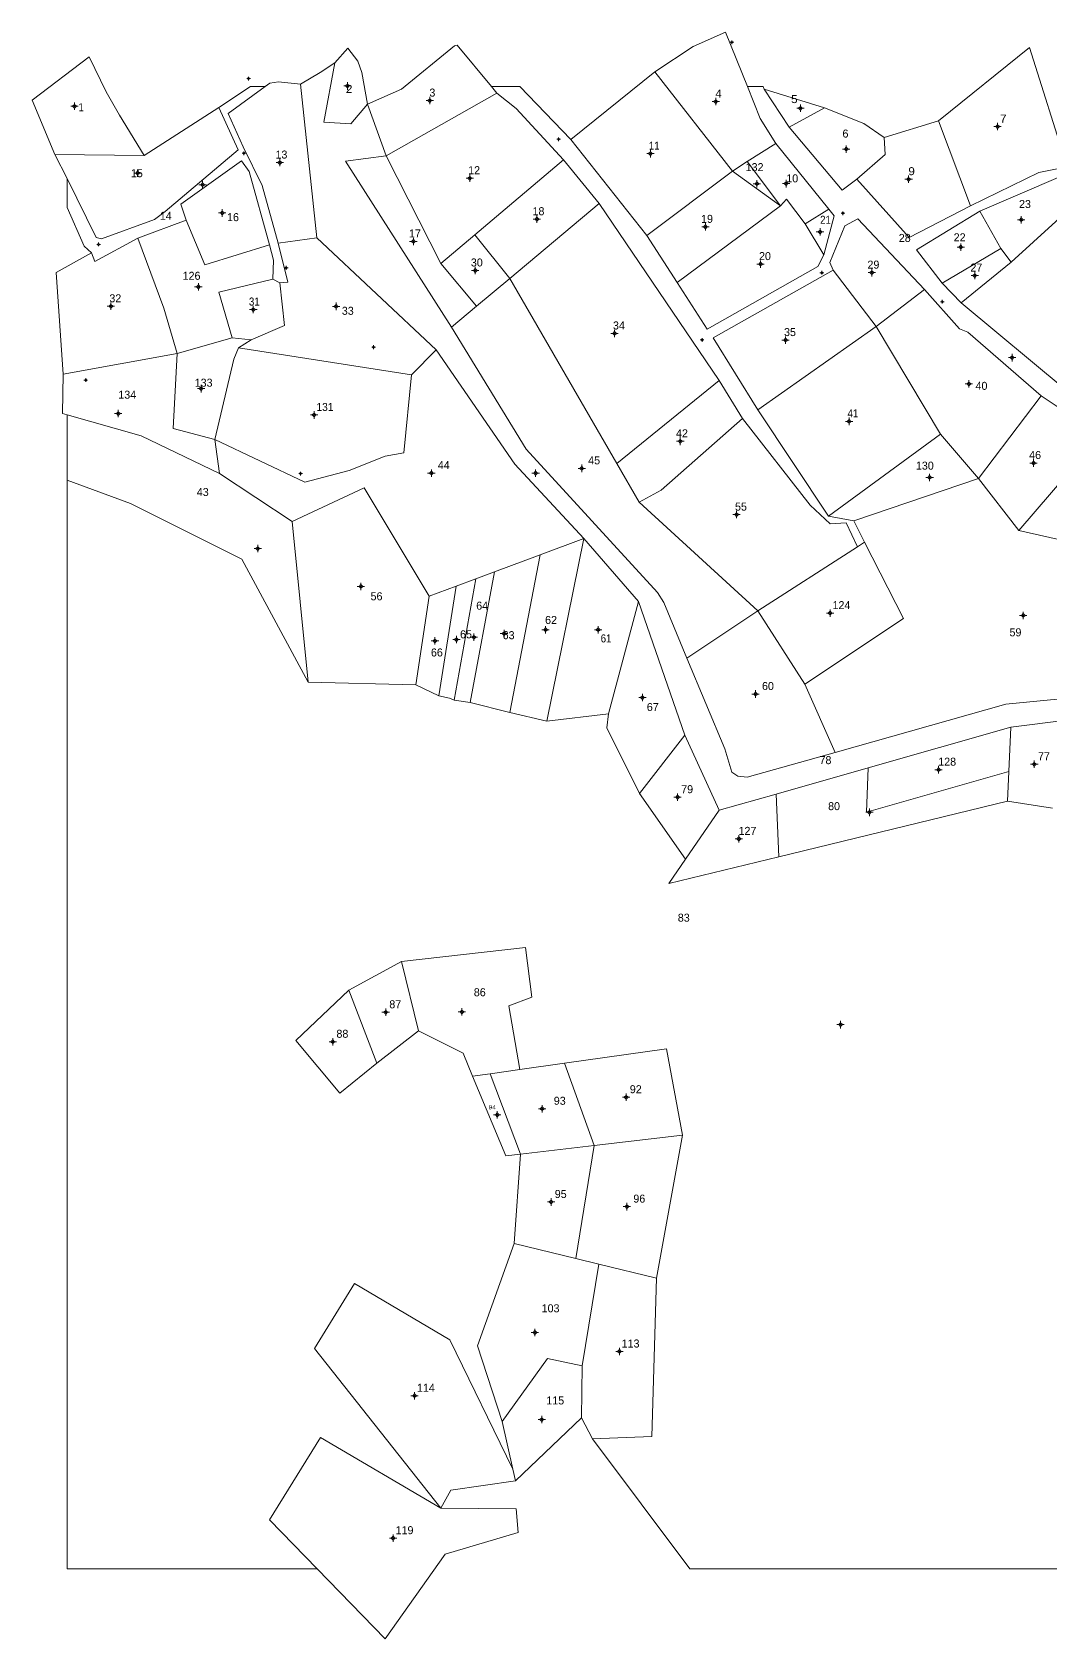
# Model space of a CAD drawing. Header units: metres. Extents: x 365488 to 366044, y 1838976 to 1839518.
# Drawn here: x 365488 to 365832, y 1838976 to 1839518 of the extents above; entities that cross this region are included whole.
import ezdxf

# ---------------------------------------------------------------- set-up
doc = ezdxf.new("R2010")
doc.units = ezdxf.units.M
doc.header["$LTSCALE"] = 1.1
for name, color, linetype, lineweight in [('10', 7, 'Continuous', 13), ('11', 7, 'Continuous', 13), ('16', 7, 'Continuous', 13)]:
    doc.layers.add(name, color=color, linetype=linetype, lineweight=lineweight)
doc.layers.add('15', color=7, linetype='Continuous')

msp = doc.modelspace()

# ---------------------------------------------------------------- hatches: boundary and pattern name
at = {"layer": '11'}
for points in [[(365594.67, 1839500.21, 1), (365594.37, 1839500.21, 1)], [(365502.62, 1839493.38, 1), (365502.32, 1839493.38, 1)], [(365622.45, 1839495.29, 1), (365622.15, 1839495.29, 1)], [(365718.91, 1839494.94, 1), (365718.61, 1839494.94, 1)], [(365747.46, 1839492.7, 1), (365747.16, 1839492.7, 1)], [(365813.97, 1839486.52, 1), (365813.67, 1839486.52, 1)], [(365696.89, 1839477.38, 1), (365696.59, 1839477.38, 1)], [(365762.93, 1839478.93, 1), (365762.63, 1839478.93, 1)], [(365523.88, 1839470.84, 1), (365523.58, 1839470.84, 1)], [(365571.89, 1839474.39, 1), (365571.59, 1839474.39, 1)], [(365545.84, 1839466.92, 1), (365545.54, 1839466.92, 1)], [(365635.94, 1839469.1, 1), (365635.64, 1839469.1, 1)], [(365732.81, 1839467.24, 1), (365732.51, 1839467.24, 1)], [(365742.63, 1839467.27, 1), (365742.33, 1839467.27, 1)], [(365783.98, 1839468.76, 1), (365783.68, 1839468.76, 1)], [(365552.46, 1839457.37, 1), (365552.16, 1839457.37, 1)], [(365658.58, 1839455.28, 1), (365658.28, 1839455.28, 1)], [(365821.97, 1839455.1, 1), (365821.67, 1839455.1, 1)], [(365715.43, 1839452.7, 1), (365715.13, 1839452.7, 1)], [(365754.09, 1839450.98, 1), (365753.79, 1839450.98, 1)], [(365616.91, 1839447.77, 1), (365616.61, 1839447.77, 1)], [(365801.56, 1839445.86, 1), (365801.26, 1839445.86, 1)], [(365637.79, 1839437.98, 1), (365637.49, 1839437.98, 1)], [(365734.03, 1839440.14, 1), (365733.73, 1839440.14, 1)], [(365544.4, 1839432.46, 1), (365544.1, 1839432.46, 1)], [(365771.57, 1839437.25, 1), (365771.27, 1839437.25, 1)], [(365806.28, 1839436.27, 1), (365805.98, 1839436.27, 1)], [(365514.91, 1839425.9, 1), (365514.61, 1839425.9, 1)], [(365562.93, 1839424.81, 1), (365562.63, 1839424.81, 1)], [(365590.86, 1839425.88, 1), (365590.56, 1839425.88, 1)], [(365684.78, 1839416.73, 1), (365684.48, 1839416.73, 1)], [(365742.48, 1839414.5, 1), (365742.18, 1839414.5, 1)], [(365818.86, 1839408.58, 1), (365818.56, 1839408.58, 1)], [(365545.33, 1839398.12, 1), (365545.03, 1839398.12, 1)], [(365804.32, 1839399.72, 1), (365804.02, 1839399.72, 1)], [(365517.38, 1839389.7, 1), (365517.08, 1839389.7, 1)], [(365583.42, 1839389.24, 1), (365583.12, 1839389.24, 1)], [(365763.9, 1839387.09, 1), (365763.6, 1839387.09, 1)], [(365706.97, 1839380.36, 1), (365706.67, 1839380.36, 1)], [(365826.1, 1839373.03, 1), (365825.8, 1839373.03, 1)], [(365622.99, 1839369.64, 1), (365622.69, 1839369.64, 1)], [(365658.17, 1839369.6, 1), (365657.87, 1839369.6, 1)], [(365673.72, 1839371.24, 1), (365673.42, 1839371.24, 1)], [(365791.07, 1839368.15, 1), (365790.77, 1839368.15, 1)], [(365725.94, 1839355.64, 1), (365725.64, 1839355.64, 1)], [(365564.43, 1839344.18, 1), (365564.13, 1839344.18, 1)], [(365599.23, 1839331.42, 1), (365598.93, 1839331.42, 1)], [(365757.48, 1839322.4, 1), (365757.18, 1839322.4, 1)], [(365822.65, 1839321.64, 1), (365822.35, 1839321.64, 1)], [(365631.43, 1839313.49, 1), (365631.13, 1839313.49, 1)], [(365637.35, 1839314.28, 1), (365637.05, 1839314.28, 1)], [(365647.5, 1839315.48, 1), (365647.2, 1839315.48, 1)], [(365661.5, 1839316.78, 1), (365661.2, 1839316.78, 1)], [(365679.25, 1839316.78, 1), (365678.95, 1839316.78, 1)], [(365624.21, 1839313.02, 1), (365623.91, 1839313.02, 1)], [(365694.18, 1839293.93, 1), (365693.88, 1839293.93, 1)], [(365732.35, 1839295.11, 1), (365732.05, 1839295.11, 1)], [(365826.37, 1839271.44, 1), (365826.07, 1839271.44, 1)], [(365794.08, 1839269.6, 1), (365793.78, 1839269.6, 1)], [(365706.02, 1839260.32, 1), (365705.72, 1839260.32, 1)], [(365770.76, 1839255.22, 1), (365770.46, 1839255.22, 1)], [(365726.71, 1839246.26, 1), (365726.41, 1839246.26, 1)], [(365607.59, 1839187.78, 1), (365607.29, 1839187.78, 1)], [(365633.31, 1839187.88, 1), (365633.01, 1839187.88, 1)], [(365761.02, 1839183.6, 1), (365760.72, 1839183.6, 1)], [(365589.73, 1839177.82, 1), (365589.43, 1839177.82, 1)], [(365688.7, 1839159.12, 1), (365688.4, 1839159.12, 1)], [(365645.2, 1839153.18, 1), (365644.9, 1839153.18, 1)], [(365660.37, 1839155.23, 1), (365660.07, 1839155.23, 1)], [(365663.38, 1839123.78, 1), (365663.08, 1839123.78, 1)], [(365688.94, 1839122.21, 1), (365688.64, 1839122.21, 1)], [(365657.93, 1839079.76, 1), (365657.63, 1839079.76, 1)], [(365686.44, 1839073.35, 1), (365686.14, 1839073.35, 1)], [(365617.32, 1839058.41, 1), (365617.02, 1839058.41, 1)], [(365660.23, 1839050.4, 1), (365659.93, 1839050.4, 1)], [(365610.1, 1839010.38, 1), (365609.8, 1839010.38, 1)]]:
    msp.add_hatch(color=256, dxfattribs=at).paths.add_polyline_path(points)
at = {"layer": '16'}
for points in [[(365724.3, 1839514.93, 1), (365724.15, 1839514.93, 1)], [(365561.27, 1839502.68, 1), (365561.12, 1839502.68, 1)], [(365665.85, 1839482.24, 1), (365665.7, 1839482.24, 1)], [(365559.68, 1839477.52, 1), (365559.53, 1839477.52, 1)], [(365761.74, 1839457.27, 1), (365761.59, 1839457.27, 1)], [(365510.67, 1839446.76, 1), (365510.52, 1839446.76, 1)], [(365573.97, 1839438.88, 1), (365573.82, 1839438.88, 1)], [(365754.63, 1839437.22, 1), (365754.48, 1839437.22, 1)], [(365795.26, 1839427.44, 1), (365795.11, 1839427.44, 1)], [(365603.42, 1839412.12, 1), (365603.27, 1839412.12, 1)], [(365714.25, 1839414.56, 1), (365714.1, 1839414.56, 1)], [(365506.34, 1839400.99, 1), (365506.19, 1839400.99, 1)], [(365578.8, 1839369.45, 1), (365578.65, 1839369.45, 1)]]:
    msp.add_hatch(color=256, dxfattribs=at).paths.add_polyline_path(points)

# ---------------------------------------------------------------- linework, layer by layer
at = {"layer": '10'}
for p, q in [((365724.36, 1839471.52), (365698.2, 1839505.02)), ((365584.22, 1839449.01), (365578.66, 1839500.84)), ((365601.26, 1839494.06), (365607.63, 1839476.65)), ((365733.73, 1839489.25), (365739.04, 1839480.81)), ((365495.82, 1839477.11), (365525.93, 1839476.78)), ((365495.82, 1839477.11), (365500, 1839469.05)), ((365626.08, 1839440.38), (365607.63, 1839476.65)), ((365739.04, 1839480.81), (365756.86, 1839458.69)), ((365637.54, 1839450.05), (365667.39, 1839475.25)), ((365679.49, 1839460.62), (365667.39, 1839475.25)), ((365695.53, 1839449.74), (365724.36, 1839471.52)), ((365740.64, 1839459.78), (365729.41, 1839474.71)), ((365649.36, 1839435.3), (365679.49, 1839460.62)), ((365719.91, 1839400.85), (365679.49, 1839460.62)), ((365705.77, 1839433.88), (365740.64, 1839459.78)), ((365540.14, 1839454.97), (365523.81, 1839448.84)), ((365748.89, 1839453.73), (365756.86, 1839458.69)), ((365755.27, 1839443.28), (365758.74, 1839456.36)), ((365756.86, 1839458.69), (365758.74, 1839456.36)), ((365624.45, 1839411.16), (365584.22, 1839449.01)), ((365626.08, 1839440.38), (365637.54, 1839450.05)), ((365637.54, 1839450.05), (365649.36, 1839435.3)), ((365695.53, 1839449.74), (365705.77, 1839433.88)), ((365755.27, 1839443.28), (365748.89, 1839453.73)), ((365814.96, 1839445.43), (365818.38, 1839440.81)), ((365626.08, 1839440.38), (365638.08, 1839425.92)), ((365569.39, 1839435.04), (365571.77, 1839433.84)), ((365638.08, 1839425.92), (365649.36, 1839435.3)), ((365649.36, 1839435.3), (365685.43, 1839372.84)), ((365705.77, 1839433.88), (365715.86, 1839418.23)), ((365629.63, 1839418.89), (365638.08, 1839425.92)), ((365772.85, 1839419.11), (365733, 1839390.93)), ((365537.12, 1839409.96), (365555.61, 1839415.22)), ((365562.07, 1839414.57), (365555.61, 1839415.22)), ((365616.11, 1839402.76), (365557.83, 1839411.94)), ((365498.69, 1839402.96), (365537.12, 1839409.96)), ((365685.43, 1839372.84), (365719.91, 1839400.85)), ((365727.74, 1839388.1), (365719.91, 1839400.85)), ((365828.51, 1839395.75), (365807.43, 1839367.84)), ((365848.56, 1839382.35), (365828.51, 1839395.75)), ((365500, 1839389.25), (365500, 1839367.2)), ((365794.55, 1839382.72), (365756.83, 1839355.07)), ((365692.95, 1839359.86), (365685.43, 1839372.84)), ((365765.29, 1839353.58), (365807.43, 1839367.84)), ((365732.93, 1839323.18), (365692.95, 1839359.86)), ((365659.53, 1839342.06), (365674.25, 1839347.54)), ((365661.79, 1839286.01), (365674.25, 1839347.54)), ((365674.25, 1839347.54), (365692.73, 1839326.33)), ((365766.58, 1839344.8), (365768.98, 1839346.35)), ((365644.16, 1839336.35), (365659.53, 1839342.06)), ((365649.32, 1839288.89), (365659.53, 1839342.06)), ((365732.93, 1839323.18), (365766.58, 1839344.8)), ((365635.95, 1839292.2), (365644.16, 1839336.35)), ((365637.82, 1839333.99), (365644.16, 1839336.35)), ((365622.07, 1839328.13), (365631.21, 1839331.53)), ((365625.37, 1839294.5), (365631.21, 1839331.53)), ((365630.58, 1839292.99), (365637.82, 1839333.99)), ((365631.21, 1839331.53), (365637.82, 1839333.99)), ((365617.64, 1839298.2), (365622.07, 1839328.13)), ((365682.63, 1839288.45), (365692.73, 1839326.33)), ((365708.36, 1839281.25), (365692.73, 1839326.33)), ((365701.2, 1839325.98), (365709.04, 1839307.18)), ((365709.04, 1839307.18), (365732.93, 1839323.18)), ((365748.84, 1839298.44), (365732.93, 1839323.18)), ((365709.04, 1839307.18), (365721.78, 1839276.64)), ((365617.64, 1839298.2), (365625.37, 1839294.5)), ((365630.58, 1839292.99), (365635.95, 1839292.2)), ((365635.95, 1839292.2), (365649.32, 1839288.89)), ((365759.06, 1839275.43), (365816.56, 1839291.65)), ((365837.47, 1839293.7), (365816.56, 1839291.65)), ((365649.32, 1839288.89), (365661.79, 1839286.01)), ((365661.79, 1839286.01), (365682.63, 1839288.45)), ((365818.28, 1839283.95), (365837.08, 1839286.25)), ((365770.2, 1839270.24), (365818.28, 1839283.95)), ((365729.32, 1839267.04), (365759.06, 1839275.43)), ((365739.14, 1839261.38), (365770.2, 1839270.24)), ((365693, 1839261.53), (365708.61, 1839239.4)), ((365719.91, 1839255.9), (365739.14, 1839261.38)), ((365739.14, 1839261.38), (365740.09, 1839240.19)), ((365708.61, 1839239.4), (365719.91, 1839255.9)), ((365740.09, 1839240.19), (365817.23, 1839258.97)), ((365832.31, 1839256.63), (365817.23, 1839258.97)), ((365702.96, 1839231.15), (365740.09, 1839240.19)), ((365702.96, 1839231.15), (365708.61, 1839239.4)), ((365595.06, 1839195.2), (365612.76, 1839204.95)), ((365612.76, 1839204.95), (365618.53, 1839181.56)), ((365633.53, 1839173.93), (365618.53, 1839181.56)), ((365667.78, 1839170.56), (365702.21, 1839175.4)), ((365702.21, 1839175.4), (365707.54, 1839146.34)), ((365636.76, 1839166.18), (365642.7, 1839167.03)), ((365642.7, 1839167.03), (365652.71, 1839168.44)), ((365642.7, 1839167.03), (365652.92, 1839139.9)), ((365652.71, 1839168.44), (365667.78, 1839170.56)), ((365677.75, 1839142.83), (365667.78, 1839170.56)), ((365677.75, 1839142.83), (365707.54, 1839146.34)), ((365698.79, 1839098.08), (365707.54, 1839146.34)), ((365652.92, 1839139.9), (365647.96, 1839139.32)), ((365650.81, 1839109.82), (365652.92, 1839139.9)), ((365652.92, 1839139.9), (365677.75, 1839142.83)), ((365671.6, 1839104.73), (365677.75, 1839142.83)), ((365650.81, 1839109.82), (365671.6, 1839104.73)), ((365671.6, 1839104.73), (365679.37, 1839102.83)), ((365673.74, 1839068.55), (365679.37, 1839102.83)), ((365679.37, 1839102.83), (365698.79, 1839098.08)), ((365673.48, 1839050.93), (365673.74, 1839068.55)), ((365651.17, 1839029.75), (365673.48, 1839050.93))]:
    msp.add_line(p, q, dxfattribs=at)
for points in [[(365643.17, 1839500), (365631.58, 1839513.93), (365630.59, 1839513.75), (365612.79, 1839499.09), (365601.26, 1839494.06)], [(365698.2, 1839505.02), (365711.19, 1839513.49), (365722.1, 1839518.37)], [(365722.1, 1839518.37), (365729.44, 1839500), (365733.73, 1839489.25)], [(365525.93, 1839476.78), (365517.63, 1839490.41), (365513.18, 1839498.19), (365507.38, 1839509.99), (365488.18, 1839495.38), (365495.82, 1839477.11)], [(365601.26, 1839494.06), (365599.43, 1839504.79), (365598, 1839508.6), (365594.7, 1839512.98), (365590.29, 1839508.07)], [(365793.95, 1839488.41), (365824.55, 1839513.21), (365837.28, 1839472.88), (365827.73, 1839470.99), (365804.67, 1839459.83)], [(365590.29, 1839508.07), (365585.39, 1839504.81), (365578.66, 1839500.84)], [(365590.29, 1839508.07), (365586.59, 1839488.04), (365595.63, 1839487.44), (365601.26, 1839494.06)], [(365695.53, 1839449.74), (365669.94, 1839482.13), (365698.2, 1839505.02)], [(365566.79, 1839500), (365561.82, 1839500), (365551.14, 1839492.99)], [(365584.22, 1839449.01), (365571.17, 1839447.19), (365565.76, 1839466.66), (365559.41, 1839479.64), (365554.34, 1839490.87), (365566.79, 1839500), (365568.38, 1839501.17), (365571.31, 1839501.59), (365578.66, 1839500.84)], [(365643.17, 1839500), (365644.98, 1839497.82), (365607.63, 1839476.65)], [(365669.94, 1839482.13), (365652.65, 1839500), (365643.17, 1839500)], [(365667.39, 1839475.25), (365651.4, 1839492.62), (365644.98, 1839497.82)], [(365735.1, 1839499.08), (365734.72, 1839500), (365729.44, 1839500)], [(365755.5, 1839492.8), (365735.1, 1839499.08), (365743.53, 1839486.31)], [(365500, 1839469.05), (365509.77, 1839449.06), (365511.63, 1839448.68), (365529.4, 1839455.17), (365533.06, 1839457.83), (365557.67, 1839478.71), (365551.14, 1839492.99), (365525.93, 1839476.78)], [(365775.54, 1839482.81), (365793.95, 1839488.41), (365804.67, 1839459.83)], [(365607.63, 1839476.65), (365593.93, 1839474.81), (365629.63, 1839418.89)], [(365739.04, 1839480.81), (365729.41, 1839474.71), (365724.36, 1839471.52)], [(365540.14, 1839454.97), (365538.37, 1839460.36), (365558.85, 1839474.91), (365561.4, 1839471.37), (365568.26, 1839446.6)], [(365748.89, 1839453.73), (365742.61, 1839462.04), (365740.64, 1839459.78), (365724.36, 1839471.52)], [(365500, 1839469.05), (365500, 1839459.19), (365505.71, 1839446.19), (365508.18, 1839443.91)], [(365766.34, 1839468.76), (365784.02, 1839449.12), (365804.67, 1839459.83)], [(365841.06, 1839461.39), (365834.25, 1839469.39), (365807.87, 1839458.02), (365814.96, 1839445.43)], [(365870.56, 1839429.61), (365836.93, 1839397.59), (365801.53, 1839427.11), (365818.38, 1839440.81), (365841.06, 1839461.39)], [(365568.26, 1839446.6), (365546.39, 1839439.83), (365540.14, 1839454.97)], [(365789.18, 1839431.59), (365766.7, 1839455.39), (365762.28, 1839453), (365757.21, 1839440.65), (365758.37, 1839438.07)], [(365795.13, 1839433.71), (365786.53, 1839444.89), (365807.87, 1839458.02)], [(365523.81, 1839448.84), (365509.33, 1839440.99), (365508.18, 1839443.91)], [(365537.12, 1839409.96), (365532.64, 1839425.32), (365523.81, 1839448.84)], [(365508.18, 1839443.91), (365496.3, 1839437.3), (365498.69, 1839402.96), (365498.42, 1839389.7), (365500, 1839389.25), (365525, 1839382.21), (365551.42, 1839369.45)], [(365568.26, 1839446.6), (365569.56, 1839441.51), (365569.39, 1839435.04)], [(365571.77, 1839433.84), (365574.38, 1839433.98), (365571.17, 1839447.19)], [(365801.53, 1839427.11), (365795.13, 1839433.71), (365814.96, 1839445.43)], [(365755.27, 1839443.28), (365753.15, 1839439.36), (365715.86, 1839418.23)], [(365733, 1839390.93), (365717.86, 1839415.25), (365758.37, 1839438.07)], [(365789.18, 1839431.59), (365772.85, 1839419.11), (365758.37, 1839438.07)], [(365555.61, 1839415.22), (365551.1, 1839430.7), (365569.39, 1839435.04)], [(365571.77, 1839433.84), (365573.31, 1839419.41), (365562.07, 1839414.57)], [(365828.51, 1839395.75), (365803.77, 1839417.15), (365800.99, 1839418.24), (365789.18, 1839431.59)], [(365701.2, 1839325.98), (365699.14, 1839329.33), (365654.81, 1839377.76), (365629.63, 1839418.89)], [(365772.85, 1839419.11), (365794.55, 1839382.72), (365807.43, 1839367.84)], [(365562.07, 1839414.57), (365557.83, 1839411.94), (365556.26, 1839408.02), (365549.78, 1839381.02)], [(365575.85, 1839353.31), (365551.42, 1839369.45), (365549.78, 1839381.02), (365580.2, 1839366.55), (365595.08, 1839370.47), (365607.29, 1839375.34), (365613.53, 1839376.51), (365616.11, 1839402.76), (365624.45, 1839411.16)], [(365674.25, 1839347.54), (365650.97, 1839372.62), (365624.45, 1839411.16)], [(365537.12, 1839409.96), (365535.76, 1839384.68), (365549.78, 1839381.02)], [(365765.29, 1839353.58), (365756.83, 1839355.07), (365733, 1839390.93)], [(365727.74, 1839388.1), (365700.32, 1839363.9), (365692.95, 1839359.86)], [(365766.58, 1839344.8), (365762.76, 1839352.89), (365757.37, 1839352.54), (365750.63, 1839358.8), (365727.74, 1839388.1)], [(365866.77, 1839378), (365848.56, 1839382.35), (365820.99, 1839350.31)], [(365807.43, 1839367.84), (365820.99, 1839350.31), (365869.82, 1839339.22)], [(365584.33, 1839000), (365500, 1839000), (365500, 1839367.2), (365521.37, 1839359.43), (365558.95, 1839340.58), (365581.33, 1839299.1)], [(365575.85, 1839353.31), (365600.16, 1839364.65), (365622.07, 1839328.13)], [(365575.85, 1839353.31), (365581.33, 1839299.1), (365617.64, 1839298.2)], [(365765.29, 1839353.58), (365768.98, 1839346.35), (365782.12, 1839320.63)], [(365782.12, 1839320.63), (365748.84, 1839298.44), (365759.06, 1839275.43)], [(365625.37, 1839294.5), (365628.92, 1839293.76), (365630.58, 1839292.99)], [(365682.63, 1839288.45), (365682.06, 1839283.72), (365693, 1839261.53)], [(365693, 1839261.53), (365708.36, 1839281.25), (365719.91, 1839255.9)], [(365817.23, 1839258.97), (365817.65, 1839268.96), (365818.28, 1839283.95)], [(365729.32, 1839267.04), (365726.24, 1839267.39), (365724.18, 1839268.76), (365721.78, 1839276.64)], [(365817.65, 1839268.96), (365769.57, 1839255.25), (365770.2, 1839270.24)], [(365612.76, 1839204.95), (365654.54, 1839209.58), (365656.78, 1839192.92), (365649.01, 1839189.9), (365652.71, 1839168.44)], [(365604.4, 1839170.6), (365591.96, 1839160.44), (365577.11, 1839178.3), (365595.06, 1839195.2)], [(365618.53, 1839181.56), (365604.4, 1839170.6), (365595.06, 1839195.2)], [(365633.53, 1839173.93), (365636.76, 1839166.18), (365647.96, 1839139.32)], [(365646.76, 1839049.71), (365638.35, 1839075.27), (365650.81, 1839109.82)], [(365673.48, 1839050.93), (365677.23, 1839043.86), (365697.21, 1839044.73), (365698.79, 1839098.08)], [(365650.31, 1839033.65), (365629.1, 1839077.23), (365596.95, 1839096.26), (365583.4, 1839074.39), (365626.09, 1839020.56)], [(365646.76, 1839049.71), (365662, 1839071.04), (365673.74, 1839068.55)], [(365646.76, 1839049.71), (365650.31, 1839033.65), (365651.17, 1839029.75)], [(365626.09, 1839020.56), (365585.49, 1839044.35), (365568.27, 1839016.52)], [(365677.23, 1839043.86), (365710.02, 1839000), (365918.2, 1839000), (365919.79, 1839000.77)], [(365626.09, 1839020.56), (365629.43, 1839026.56), (365651.17, 1839029.75)], [(365568.27, 1839016.52), (365584.33, 1839000), (365607.25, 1838976.42)], [(365607.25, 1838976.42), (365627.55, 1839005.04), (365652.09, 1839012.28), (365651.43, 1839020.25), (365626.09, 1839020.56)]]:
    msp.add_lwpolyline(points, dxfattribs=at)
msp.add_lwpolyline([(365743.53, 1839486.31), (365755.5, 1839492.8), (365768.71, 1839487.57), (365775.54, 1839482.81), (365775.96, 1839477.11), (365766.34, 1839468.76), (365761.41, 1839465.06)], close=True, dxfattribs=at)
at = {"layer": '11'}
for p, q in [((365593.89, 1839500.21), (365593.27, 1839500.21)), ((365594.52, 1839501.46), (365594.52, 1839500.83)), ((365594.52, 1839499.59), (365594.52, 1839498.96)), ((365595.77, 1839500.21), (365595.15, 1839500.21)), ((365501.85, 1839493.38), (365501.22, 1839493.38)), ((365502.47, 1839494.63), (365502.47, 1839494.01)), ((365502.47, 1839492.75), (365502.47, 1839492.13)), ((365503.72, 1839493.38), (365503.09, 1839493.38)), ((365621.67, 1839495.29), (365621.05, 1839495.29)), ((365622.3, 1839496.54), (365622.3, 1839495.91)), ((365622.3, 1839494.67), (365622.3, 1839494.04)), ((365623.55, 1839495.29), (365622.93, 1839495.29)), ((365718.13, 1839494.94), (365717.51, 1839494.94)), ((365718.76, 1839496.19), (365718.76, 1839495.57)), ((365718.76, 1839494.31), (365718.76, 1839493.69)), ((365720.01, 1839494.94), (365719.39, 1839494.94)), ((365746.69, 1839492.7), (365746.06, 1839492.7)), ((365747.31, 1839493.95), (365747.31, 1839493.33)), ((365748.56, 1839492.7), (365747.93, 1839492.7)), ((365747.31, 1839492.07), (365747.31, 1839491.45)), ((365813.82, 1839487.77), (365813.82, 1839487.15)), ((365813.19, 1839486.52), (365812.57, 1839486.52)), ((365813.82, 1839485.89), (365813.82, 1839485.27)), ((365815.07, 1839486.52), (365814.45, 1839486.52)), ((365696.11, 1839477.38), (365695.49, 1839477.38)), ((365696.74, 1839478.63), (365696.74, 1839478.01)), ((365696.74, 1839476.75), (365696.74, 1839476.13)), ((365697.99, 1839477.38), (365697.37, 1839477.38)), ((365762.15, 1839478.93), (365761.53, 1839478.93)), ((365762.78, 1839480.18), (365762.78, 1839479.55)), ((365762.78, 1839478.31), (365762.78, 1839477.68)), ((365764.03, 1839478.93), (365763.41, 1839478.93)), ((365523.11, 1839470.84), (365522.48, 1839470.84)), ((365523.73, 1839472.09), (365523.73, 1839471.47)), ((365524.98, 1839470.84), (365524.35, 1839470.84)), ((365571.11, 1839474.39), (365570.49, 1839474.39)), ((365571.74, 1839475.64), (365571.74, 1839475.01)), ((365571.74, 1839473.77), (365571.74, 1839473.14)), ((365572.99, 1839474.39), (365572.37, 1839474.39)), ((365523.73, 1839470.21), (365523.73, 1839469.59)), ((365545.07, 1839466.92), (365544.44, 1839466.92)), ((365545.69, 1839468.17), (365545.69, 1839467.55)), ((365545.69, 1839466.29), (365545.69, 1839465.67)), ((365546.94, 1839466.92), (365546.31, 1839466.92)), ((365635.17, 1839469.1), (365634.54, 1839469.1)), ((365635.79, 1839470.35), (365635.79, 1839469.73)), ((365635.79, 1839468.47), (365635.79, 1839467.85)), ((365637.04, 1839469.1), (365636.41, 1839469.1)), ((365732.03, 1839467.24), (365731.41, 1839467.24)), ((365732.66, 1839468.49), (365732.66, 1839467.87)), ((365732.66, 1839466.61), (365732.66, 1839465.99)), ((365733.91, 1839467.24), (365733.29, 1839467.24)), ((365741.85, 1839467.27), (365741.23, 1839467.27)), ((365742.48, 1839468.52), (365742.48, 1839467.89)), ((365742.48, 1839466.65), (365742.48, 1839466.02)), ((365743.73, 1839467.27), (365743.11, 1839467.27)), ((365783.21, 1839468.76), (365782.58, 1839468.76)), ((365783.83, 1839470.01), (365783.83, 1839469.39)), ((365783.83, 1839468.13), (365783.83, 1839467.51)), ((365785.08, 1839468.76), (365784.45, 1839468.76)), ((365551.69, 1839457.37), (365551.06, 1839457.37)), ((365552.31, 1839458.62), (365552.31, 1839457.99)), ((365552.31, 1839456.75), (365552.31, 1839456.12)), ((365553.56, 1839457.37), (365552.93, 1839457.37)), ((365657.81, 1839455.28), (365657.18, 1839455.28)), ((365658.43, 1839456.53), (365658.43, 1839455.91)), ((365658.43, 1839454.65), (365658.43, 1839454.03)), ((365659.68, 1839455.28), (365659.05, 1839455.28)), ((365821.19, 1839455.1), (365820.57, 1839455.1)), ((365821.82, 1839456.35), (365821.82, 1839455.73)), ((365821.82, 1839454.47), (365821.82, 1839453.85)), ((365823.07, 1839455.1), (365822.45, 1839455.1)), ((365616.76, 1839449.02), (365616.76, 1839448.39)), ((365714.65, 1839452.7), (365714.03, 1839452.7)), ((365715.28, 1839453.95), (365715.28, 1839453.33)), ((365715.28, 1839452.07), (365715.28, 1839451.45)), ((365716.53, 1839452.7), (365715.91, 1839452.7)), ((365753.31, 1839450.98), (365752.69, 1839450.98)), ((365753.94, 1839452.23), (365753.94, 1839451.61)), ((365753.94, 1839450.35), (365753.94, 1839449.73)), ((365755.19, 1839450.98), (365754.57, 1839450.98)), ((365616.13, 1839447.77), (365615.51, 1839447.77)), ((365616.76, 1839447.15), (365616.76, 1839446.52)), ((365618.01, 1839447.77), (365617.39, 1839447.77)), ((365800.79, 1839445.86), (365800.16, 1839445.86)), ((365801.41, 1839447.11), (365801.41, 1839446.49)), ((365801.41, 1839445.23), (365801.41, 1839444.61)), ((365802.66, 1839445.86), (365802.03, 1839445.86)), ((365637.01, 1839437.98), (365636.39, 1839437.98)), ((365637.64, 1839439.23), (365637.64, 1839438.61)), ((365638.89, 1839437.98), (365638.27, 1839437.98)), ((365733.25, 1839440.14), (365732.63, 1839440.14)), ((365733.88, 1839441.39), (365733.88, 1839440.77)), ((365733.88, 1839439.51), (365733.88, 1839438.89)), ((365735.13, 1839440.14), (365734.51, 1839440.14)), ((365771.42, 1839438.5), (365771.42, 1839437.87)), ((365544.25, 1839433.71), (365544.25, 1839433.09)), ((365637.64, 1839437.35), (365637.64, 1839436.73)), ((365770.79, 1839437.25), (365770.17, 1839437.25)), ((365771.42, 1839436.63), (365771.42, 1839436)), ((365772.67, 1839437.25), (365772.05, 1839437.25)), ((365805.51, 1839436.27), (365804.88, 1839436.27)), ((365806.13, 1839437.52), (365806.13, 1839436.89)), ((365806.13, 1839435.65), (365806.13, 1839435.02)), ((365807.38, 1839436.27), (365806.75, 1839436.27)), ((365514.76, 1839427.15), (365514.76, 1839426.53)), ((365543.63, 1839432.46), (365543, 1839432.46)), ((365544.25, 1839431.83), (365544.25, 1839431.21)), ((365545.5, 1839432.46), (365544.87, 1839432.46)), ((365590.71, 1839427.13), (365590.71, 1839426.51)), ((365514.13, 1839425.9), (365513.51, 1839425.9)), ((365514.76, 1839425.27), (365514.76, 1839424.65)), ((365516.01, 1839425.9), (365515.39, 1839425.9)), ((365562.15, 1839424.81), (365561.53, 1839424.81)), ((365562.78, 1839426.06), (365562.78, 1839425.43)), ((365562.78, 1839424.19), (365562.78, 1839423.56)), ((365564.03, 1839424.81), (365563.41, 1839424.81)), ((365590.09, 1839425.88), (365589.46, 1839425.88)), ((365590.71, 1839425.25), (365590.71, 1839424.63)), ((365591.96, 1839425.88), (365591.33, 1839425.88)), ((365684.01, 1839416.73), (365683.38, 1839416.73)), ((365684.63, 1839417.98), (365684.63, 1839417.35)), ((365685.88, 1839416.73), (365685.25, 1839416.73)), ((365684.63, 1839416.11), (365684.63, 1839415.48)), ((365741.71, 1839414.5), (365741.08, 1839414.5)), ((365742.33, 1839415.75), (365742.33, 1839415.13)), ((365742.33, 1839413.87), (365742.33, 1839413.25)), ((365743.58, 1839414.5), (365742.95, 1839414.5)), ((365818.09, 1839408.58), (365817.46, 1839408.58)), ((365818.71, 1839409.83), (365818.71, 1839409.21)), ((365818.71, 1839407.95), (365818.71, 1839407.33)), ((365819.96, 1839408.58), (365819.33, 1839408.58)), ((365804.17, 1839400.97), (365804.17, 1839400.35)), ((365544.55, 1839398.12), (365543.93, 1839398.12)), ((365545.18, 1839399.37), (365545.18, 1839398.75)), ((365545.18, 1839397.49), (365545.18, 1839396.87)), ((365546.43, 1839398.12), (365545.81, 1839398.12)), ((365803.55, 1839399.72), (365802.92, 1839399.72)), ((365804.17, 1839399.09), (365804.17, 1839398.47)), ((365805.42, 1839399.72), (365804.79, 1839399.72)), ((365516.61, 1839389.7), (365515.98, 1839389.7)), ((365517.23, 1839390.95), (365517.23, 1839390.33)), ((365518.48, 1839389.7), (365517.85, 1839389.7)), ((365582.65, 1839389.24), (365582.02, 1839389.24)), ((365583.27, 1839390.49), (365583.27, 1839389.87)), ((365584.52, 1839389.24), (365583.89, 1839389.24)), ((365517.23, 1839389.07), (365517.23, 1839388.45)), ((365583.27, 1839388.61), (365583.27, 1839387.99)), ((365763.13, 1839387.09), (365762.5, 1839387.09)), ((365763.75, 1839388.34), (365763.75, 1839387.71)), ((365763.75, 1839386.47), (365763.75, 1839385.84)), ((365765, 1839387.09), (365764.37, 1839387.09)), ((365706.19, 1839380.36), (365705.57, 1839380.36)), ((365706.82, 1839381.61), (365706.82, 1839380.99)), ((365706.82, 1839379.73), (365706.82, 1839379.11)), ((365708.07, 1839380.36), (365707.45, 1839380.36)), ((365825.33, 1839373.03), (365824.7, 1839373.03)), ((365825.95, 1839374.28), (365825.95, 1839373.65)), ((365827.2, 1839373.03), (365826.57, 1839373.03)), ((365622.21, 1839369.64), (365621.59, 1839369.64)), ((365622.84, 1839370.89), (365622.84, 1839370.27)), ((365622.84, 1839369.01), (365622.84, 1839368.39)), ((365624.09, 1839369.64), (365623.47, 1839369.64)), ((365657.39, 1839369.6), (365656.77, 1839369.6)), ((365658.02, 1839370.85), (365658.02, 1839370.23)), ((365658.02, 1839368.97), (365658.02, 1839368.35)), ((365659.27, 1839369.6), (365658.65, 1839369.6)), ((365672.95, 1839371.24), (365672.32, 1839371.24)), ((365673.57, 1839372.49), (365673.57, 1839371.87)), ((365673.57, 1839370.61), (365673.57, 1839369.99)), ((365674.82, 1839371.24), (365674.19, 1839371.24)), ((365790.29, 1839368.15), (365789.67, 1839368.15)), ((365790.92, 1839369.4), (365790.92, 1839368.77)), ((365790.92, 1839367.53), (365790.92, 1839366.9)), ((365792.17, 1839368.15), (365791.55, 1839368.15)), ((365825.95, 1839372.41), (365825.95, 1839371.78)), ((365725.79, 1839356.89), (365725.79, 1839356.27)), ((365725.17, 1839355.64), (365724.54, 1839355.64)), ((365725.79, 1839355.01), (365725.79, 1839354.39)), ((365727.04, 1839355.64), (365726.41, 1839355.64)), ((365563.65, 1839344.18), (365563.03, 1839344.18)), ((365564.28, 1839345.43), (365564.28, 1839344.81)), ((365564.28, 1839343.55), (365564.28, 1839342.93)), ((365565.53, 1839344.18), (365564.91, 1839344.18)), ((365598.45, 1839331.42), (365597.83, 1839331.42)), ((365599.08, 1839332.67), (365599.08, 1839332.05)), ((365599.08, 1839330.79), (365599.08, 1839330.17)), ((365600.33, 1839331.42), (365599.71, 1839331.42)), ((365756.71, 1839322.4), (365756.08, 1839322.4)), ((365757.33, 1839323.65), (365757.33, 1839323.03)), ((365757.33, 1839321.77), (365757.33, 1839321.15)), ((365758.58, 1839322.4), (365757.95, 1839322.4)), ((365821.87, 1839321.64), (365821.25, 1839321.64)), ((365822.5, 1839322.89), (365822.5, 1839322.27)), ((365822.5, 1839321.01), (365822.5, 1839320.39)), ((365823.75, 1839321.64), (365823.13, 1839321.64)), ((365624.06, 1839314.27), (365624.06, 1839313.65)), ((365630.65, 1839313.49), (365630.03, 1839313.49)), ((365631.28, 1839314.74), (365631.28, 1839314.11)), ((365632.53, 1839313.49), (365631.91, 1839313.49)), ((365636.57, 1839314.28), (365635.95, 1839314.28)), ((365637.2, 1839315.53), (365637.2, 1839314.91)), ((365637.2, 1839313.65), (365637.2, 1839313.03)), ((365638.45, 1839314.28), (365637.83, 1839314.28)), ((365646.73, 1839315.48), (365646.1, 1839315.48)), ((365647.35, 1839316.73), (365647.35, 1839316.11)), ((365647.35, 1839314.85), (365647.35, 1839314.23)), ((365648.6, 1839315.48), (365647.97, 1839315.48)), ((365660.73, 1839316.78), (365660.1, 1839316.78)), ((365661.35, 1839318.03), (365661.35, 1839317.41)), ((365661.35, 1839316.15), (365661.35, 1839315.53)), ((365662.6, 1839316.78), (365661.97, 1839316.78)), ((365678.47, 1839316.78), (365677.85, 1839316.78)), ((365679.1, 1839318.03), (365679.1, 1839317.41)), ((365679.1, 1839316.15), (365679.1, 1839315.53)), ((365680.35, 1839316.78), (365679.73, 1839316.78)), ((365623.43, 1839313.02), (365622.81, 1839313.02)), ((365624.06, 1839312.39), (365624.06, 1839311.77)), ((365625.31, 1839313.02), (365624.69, 1839313.02)), ((365631.28, 1839312.87), (365631.28, 1839312.24)), ((365693.41, 1839293.93), (365692.78, 1839293.93)), ((365694.03, 1839295.18), (365694.03, 1839294.55)), ((365694.03, 1839293.31), (365694.03, 1839292.68)), ((365695.28, 1839293.93), (365694.65, 1839293.93)), ((365731.57, 1839295.11), (365730.95, 1839295.11)), ((365732.2, 1839296.36), (365732.2, 1839295.73)), ((365732.2, 1839294.49), (365732.2, 1839293.86)), ((365733.45, 1839295.11), (365732.83, 1839295.11)), ((365793.93, 1839270.85), (365793.93, 1839270.23)), ((365825.59, 1839271.44), (365824.97, 1839271.44)), ((365826.22, 1839272.69), (365826.22, 1839272.07)), ((365826.22, 1839270.81), (365826.22, 1839270.19)), ((365827.47, 1839271.44), (365826.85, 1839271.44)), ((365793.31, 1839269.6), (365792.68, 1839269.6)), ((365793.93, 1839268.97), (365793.93, 1839268.35)), ((365795.18, 1839269.6), (365794.55, 1839269.6)), ((365705.25, 1839260.32), (365704.62, 1839260.32)), ((365705.87, 1839261.57), (365705.87, 1839260.95)), ((365705.87, 1839259.69), (365705.87, 1839259.07)), ((365707.12, 1839260.32), (365706.49, 1839260.32)), ((365769.99, 1839255.22), (365769.36, 1839255.22)), ((365770.61, 1839256.47), (365770.61, 1839255.85)), ((365770.61, 1839254.59), (365770.61, 1839253.97)), ((365771.86, 1839255.22), (365771.23, 1839255.22)), ((365725.93, 1839246.26), (365725.31, 1839246.26)), ((365726.56, 1839247.51), (365726.56, 1839246.89)), ((365726.56, 1839245.63), (365726.56, 1839245.01)), ((365727.81, 1839246.26), (365727.19, 1839246.26)), ((365607.44, 1839189.03), (365607.44, 1839188.41)), ((365633.16, 1839189.13), (365633.16, 1839188.51)), ((365606.81, 1839187.78), (365606.19, 1839187.78)), ((365607.44, 1839187.15), (365607.44, 1839186.53)), ((365608.69, 1839187.78), (365608.07, 1839187.78)), ((365632.53, 1839187.88), (365631.91, 1839187.88)), ((365633.16, 1839187.25), (365633.16, 1839186.63)), ((365634.41, 1839187.88), (365633.79, 1839187.88)), ((365760.25, 1839183.6), (365759.62, 1839183.6)), ((365760.87, 1839184.85), (365760.87, 1839184.23)), ((365762.12, 1839183.6), (365761.49, 1839183.6)), ((365588.95, 1839177.82), (365588.33, 1839177.82)), ((365589.58, 1839179.07), (365589.58, 1839178.45)), ((365590.83, 1839177.82), (365590.21, 1839177.82)), ((365760.87, 1839182.97), (365760.87, 1839182.35)), ((365589.58, 1839177.19), (365589.58, 1839176.57)), ((365660.22, 1839156.48), (365660.22, 1839155.85)), ((365687.93, 1839159.12), (365687.3, 1839159.12)), ((365688.55, 1839160.37), (365688.55, 1839159.75)), ((365688.55, 1839158.49), (365688.55, 1839157.87)), ((365689.8, 1839159.12), (365689.17, 1839159.12)), ((365644.43, 1839153.18), (365643.8, 1839153.18)), ((365645.05, 1839154.43), (365645.05, 1839153.81)), ((365645.05, 1839152.55), (365645.05, 1839151.93)), ((365646.3, 1839153.18), (365645.67, 1839153.18)), ((365659.59, 1839155.23), (365658.97, 1839155.23)), ((365660.22, 1839154.61), (365660.22, 1839153.98)), ((365661.47, 1839155.23), (365660.85, 1839155.23)), ((365662.61, 1839123.78), (365661.98, 1839123.78)), ((365663.23, 1839125.03), (365663.23, 1839124.41)), ((365664.48, 1839123.78), (365663.85, 1839123.78)), ((365663.23, 1839123.15), (365663.23, 1839122.53)), ((365688.17, 1839122.21), (365687.54, 1839122.21)), ((365688.79, 1839123.46), (365688.79, 1839122.83)), ((365688.79, 1839121.59), (365688.79, 1839120.96)), ((365690.04, 1839122.21), (365689.41, 1839122.21)), ((365657.78, 1839081.01), (365657.78, 1839080.39)), ((365657.15, 1839079.76), (365656.53, 1839079.76)), ((365657.78, 1839079.13), (365657.78, 1839078.51)), ((365659.03, 1839079.76), (365658.41, 1839079.76)), ((365685.67, 1839073.35), (365685.04, 1839073.35)), ((365686.29, 1839074.6), (365686.29, 1839073.97)), ((365686.29, 1839072.73), (365686.29, 1839072.1)), ((365687.54, 1839073.35), (365686.91, 1839073.35)), ((365617.17, 1839059.66), (365617.17, 1839059.03)), ((365616.55, 1839058.41), (365615.92, 1839058.41)), ((365617.17, 1839057.79), (365617.17, 1839057.16)), ((365618.42, 1839058.41), (365617.79, 1839058.41)), ((365659.45, 1839050.4), (365658.83, 1839050.4)), ((365660.08, 1839051.65), (365660.08, 1839051.03)), ((365660.08, 1839049.77), (365660.08, 1839049.15)), ((365661.33, 1839050.4), (365660.71, 1839050.4)), ((365609.33, 1839010.38), (365608.7, 1839010.38)), ((365609.95, 1839011.63), (365609.95, 1839011.01)), ((365611.2, 1839010.38), (365610.57, 1839010.38)), ((365609.95, 1839009.75), (365609.95, 1839009.13))]:
    msp.add_line(p, q, dxfattribs=at)
for points in [[(365594.52, 1839500.83), (365593.89, 1839500.21), (365594.52, 1839499.59), (365595.15, 1839500.21)], [(365502.47, 1839494.01), (365501.85, 1839493.38), (365502.47, 1839492.75), (365503.09, 1839493.38)], [(365622.3, 1839495.91), (365621.67, 1839495.29), (365622.3, 1839494.67), (365622.93, 1839495.29)], [(365718.76, 1839495.57), (365718.13, 1839494.94), (365718.76, 1839494.31), (365719.39, 1839494.94)], [(365747.31, 1839493.33), (365746.69, 1839492.7), (365747.31, 1839492.07), (365747.93, 1839492.7)], [(365813.82, 1839487.15), (365813.19, 1839486.52), (365813.82, 1839485.89), (365814.45, 1839486.52)], [(365696.74, 1839478.01), (365696.11, 1839477.38), (365696.74, 1839476.75), (365697.37, 1839477.38)], [(365762.78, 1839479.55), (365762.15, 1839478.93), (365762.78, 1839478.31), (365763.41, 1839478.93)], [(365523.73, 1839471.47), (365523.11, 1839470.84), (365523.73, 1839470.21), (365524.35, 1839470.84)], [(365571.74, 1839475.01), (365571.11, 1839474.39), (365571.74, 1839473.77), (365572.37, 1839474.39)], [(365545.69, 1839467.55), (365545.07, 1839466.92), (365545.69, 1839466.29), (365546.31, 1839466.92)], [(365635.79, 1839469.73), (365635.17, 1839469.1), (365635.79, 1839468.47), (365636.41, 1839469.1)], [(365732.66, 1839467.87), (365732.03, 1839467.24), (365732.66, 1839466.61), (365733.29, 1839467.24)], [(365742.48, 1839467.89), (365741.85, 1839467.27), (365742.48, 1839466.65), (365743.11, 1839467.27)], [(365783.83, 1839469.39), (365783.21, 1839468.76), (365783.83, 1839468.13), (365784.45, 1839468.76)], [(365552.31, 1839457.99), (365551.69, 1839457.37), (365552.31, 1839456.75), (365552.93, 1839457.37)], [(365658.43, 1839455.91), (365657.81, 1839455.28), (365658.43, 1839454.65), (365659.05, 1839455.28)], [(365821.82, 1839455.73), (365821.19, 1839455.1), (365821.82, 1839454.47), (365822.45, 1839455.1)], [(365715.28, 1839453.33), (365714.65, 1839452.7), (365715.28, 1839452.07), (365715.91, 1839452.7)], [(365753.94, 1839451.61), (365753.31, 1839450.98), (365753.94, 1839450.35), (365754.57, 1839450.98)], [(365616.76, 1839448.39), (365616.13, 1839447.77), (365616.76, 1839447.15), (365617.39, 1839447.77)], [(365801.41, 1839446.49), (365800.79, 1839445.86), (365801.41, 1839445.23), (365802.03, 1839445.86)], [(365637.64, 1839438.61), (365637.01, 1839437.98), (365637.64, 1839437.35), (365638.27, 1839437.98)], [(365733.88, 1839440.77), (365733.25, 1839440.14), (365733.88, 1839439.51), (365734.51, 1839440.14)], [(365544.25, 1839433.09), (365543.63, 1839432.46), (365544.25, 1839431.83), (365544.87, 1839432.46)], [(365771.42, 1839437.87), (365770.79, 1839437.25), (365771.42, 1839436.63), (365772.05, 1839437.25)], [(365806.13, 1839436.89), (365805.51, 1839436.27), (365806.13, 1839435.65), (365806.75, 1839436.27)], [(365514.76, 1839426.53), (365514.13, 1839425.9), (365514.76, 1839425.27), (365515.39, 1839425.9)], [(365562.78, 1839425.43), (365562.15, 1839424.81), (365562.78, 1839424.19), (365563.41, 1839424.81)], [(365590.71, 1839426.51), (365590.09, 1839425.88), (365590.71, 1839425.25), (365591.33, 1839425.88)], [(365684.63, 1839417.35), (365684.01, 1839416.73), (365684.63, 1839416.11), (365685.25, 1839416.73)], [(365742.33, 1839415.13), (365741.71, 1839414.5), (365742.33, 1839413.87), (365742.95, 1839414.5)], [(365818.71, 1839409.21), (365818.09, 1839408.58), (365818.71, 1839407.95), (365819.33, 1839408.58)], [(365804.17, 1839400.35), (365803.55, 1839399.72), (365804.17, 1839399.09), (365804.79, 1839399.72)], [(365545.18, 1839398.75), (365544.55, 1839398.12), (365545.18, 1839397.49), (365545.81, 1839398.12)], [(365517.23, 1839390.33), (365516.61, 1839389.7), (365517.23, 1839389.07), (365517.85, 1839389.7)], [(365583.27, 1839389.87), (365582.65, 1839389.24), (365583.27, 1839388.61), (365583.89, 1839389.24)], [(365763.75, 1839387.71), (365763.13, 1839387.09), (365763.75, 1839386.47), (365764.37, 1839387.09)], [(365706.82, 1839380.99), (365706.19, 1839380.36), (365706.82, 1839379.73), (365707.45, 1839380.36)], [(365825.95, 1839373.65), (365825.33, 1839373.03), (365825.95, 1839372.41), (365826.57, 1839373.03)], [(365622.84, 1839370.27), (365622.21, 1839369.64), (365622.84, 1839369.01), (365623.47, 1839369.64)], [(365658.02, 1839370.23), (365657.39, 1839369.6), (365658.02, 1839368.97), (365658.65, 1839369.6)], [(365673.57, 1839371.87), (365672.95, 1839371.24), (365673.57, 1839370.61), (365674.19, 1839371.24)], [(365790.92, 1839368.77), (365790.29, 1839368.15), (365790.92, 1839367.53), (365791.55, 1839368.15)], [(365725.79, 1839356.27), (365725.17, 1839355.64), (365725.79, 1839355.01), (365726.41, 1839355.64)], [(365564.28, 1839344.81), (365563.65, 1839344.18), (365564.28, 1839343.55), (365564.91, 1839344.18)], [(365599.08, 1839332.05), (365598.45, 1839331.42), (365599.08, 1839330.79), (365599.71, 1839331.42)], [(365757.33, 1839323.03), (365756.71, 1839322.4), (365757.33, 1839321.77), (365757.95, 1839322.4)], [(365822.5, 1839322.27), (365821.87, 1839321.64), (365822.5, 1839321.01), (365823.13, 1839321.64)], [(365624.06, 1839313.65), (365623.43, 1839313.02), (365624.06, 1839312.39), (365624.69, 1839313.02)], [(365631.28, 1839314.11), (365630.65, 1839313.49), (365631.28, 1839312.87), (365631.91, 1839313.49)], [(365637.2, 1839314.91), (365636.57, 1839314.28), (365637.2, 1839313.65), (365637.83, 1839314.28)], [(365647.35, 1839316.11), (365646.73, 1839315.48), (365647.35, 1839314.85), (365647.97, 1839315.48)], [(365661.35, 1839317.41), (365660.73, 1839316.78), (365661.35, 1839316.15), (365661.97, 1839316.78)], [(365679.1, 1839317.41), (365678.47, 1839316.78), (365679.1, 1839316.15), (365679.73, 1839316.78)], [(365694.03, 1839294.55), (365693.41, 1839293.93), (365694.03, 1839293.31), (365694.65, 1839293.93)], [(365732.2, 1839295.73), (365731.57, 1839295.11), (365732.2, 1839294.49), (365732.83, 1839295.11)], [(365793.93, 1839270.23), (365793.31, 1839269.6), (365793.93, 1839268.97), (365794.55, 1839269.6)], [(365826.22, 1839272.07), (365825.59, 1839271.44), (365826.22, 1839270.81), (365826.85, 1839271.44)], [(365705.87, 1839260.95), (365705.25, 1839260.32), (365705.87, 1839259.69), (365706.49, 1839260.32)], [(365770.61, 1839255.85), (365769.99, 1839255.22), (365770.61, 1839254.59), (365771.23, 1839255.22)], [(365726.56, 1839246.89), (365725.93, 1839246.26), (365726.56, 1839245.63), (365727.19, 1839246.26)], [(365607.44, 1839188.41), (365606.81, 1839187.78), (365607.44, 1839187.15), (365608.07, 1839187.78)], [(365633.16, 1839188.51), (365632.53, 1839187.88), (365633.16, 1839187.25), (365633.79, 1839187.88)], [(365760.87, 1839184.23), (365760.25, 1839183.6), (365760.87, 1839182.97), (365761.49, 1839183.6)], [(365589.58, 1839178.45), (365588.95, 1839177.82), (365589.58, 1839177.19), (365590.21, 1839177.82)], [(365688.55, 1839159.75), (365687.93, 1839159.12), (365688.55, 1839158.49), (365689.17, 1839159.12)], [(365645.05, 1839153.81), (365644.43, 1839153.18), (365645.05, 1839152.55), (365645.67, 1839153.18)], [(365660.22, 1839155.85), (365659.59, 1839155.23), (365660.22, 1839154.61), (365660.85, 1839155.23)], [(365663.23, 1839124.41), (365662.61, 1839123.78), (365663.23, 1839123.15), (365663.85, 1839123.78)], [(365688.79, 1839122.83), (365688.17, 1839122.21), (365688.79, 1839121.59), (365689.41, 1839122.21)], [(365657.78, 1839080.39), (365657.15, 1839079.76), (365657.78, 1839079.13), (365658.41, 1839079.76)], [(365686.29, 1839073.97), (365685.67, 1839073.35), (365686.29, 1839072.73), (365686.91, 1839073.35)], [(365617.17, 1839059.03), (365616.55, 1839058.41), (365617.17, 1839057.79), (365617.79, 1839058.41)], [(365660.08, 1839051.03), (365659.45, 1839050.4), (365660.08, 1839049.77), (365660.71, 1839050.4)], [(365609.95, 1839011.01), (365609.33, 1839010.38), (365609.95, 1839009.75), (365610.57, 1839010.38)]]:
    msp.add_lwpolyline(points, close=True, dxfattribs=at)
for centre in [(365594.52, 1839500.21), (365502.47, 1839493.38), (365622.3, 1839495.29), (365718.76, 1839494.94), (365747.31, 1839492.7), (365813.82, 1839486.52), (365696.74, 1839477.38), (365762.78, 1839478.93), (365523.73, 1839470.84), (365571.74, 1839474.39), (365545.69, 1839466.92), (365635.79, 1839469.1), (365732.66, 1839467.24), (365742.48, 1839467.27), (365783.83, 1839468.76), (365552.31, 1839457.37), (365658.43, 1839455.28), (365821.82, 1839455.1), (365715.28, 1839452.7), (365753.94, 1839450.98), (365616.76, 1839447.77), (365801.41, 1839445.86), (365637.64, 1839437.98), (365733.88, 1839440.14), (365544.25, 1839432.46), (365771.42, 1839437.25), (365806.13, 1839436.27), (365514.76, 1839425.9), (365562.78, 1839424.81), (365590.71, 1839425.88), (365684.63, 1839416.73), (365742.33, 1839414.5), (365818.71, 1839408.58), (365545.18, 1839398.12), (365804.17, 1839399.72), (365517.23, 1839389.7), (365583.27, 1839389.24), (365763.75, 1839387.09), (365706.82, 1839380.36), (365825.95, 1839373.03), (365622.84, 1839369.64), (365658.02, 1839369.6), (365673.57, 1839371.24), (365790.92, 1839368.15), (365725.79, 1839355.64), (365564.28, 1839344.18), (365599.08, 1839331.42), (365757.33, 1839322.4), (365822.5, 1839321.64), (365631.28, 1839313.49), (365637.2, 1839314.28), (365647.35, 1839315.48), (365661.35, 1839316.78), (365679.1, 1839316.78), (365624.06, 1839313.02), (365694.03, 1839293.93), (365732.2, 1839295.11), (365826.22, 1839271.44), (365793.93, 1839269.6), (365705.87, 1839260.32), (365770.61, 1839255.22), (365726.56, 1839246.26), (365607.44, 1839187.78), (365633.16, 1839187.88), (365760.87, 1839183.6), (365589.58, 1839177.82), (365688.55, 1839159.12), (365645.05, 1839153.18), (365660.22, 1839155.23), (365663.23, 1839123.78), (365688.79, 1839122.21), (365657.78, 1839079.76), (365686.29, 1839073.35), (365617.17, 1839058.41), (365660.08, 1839050.4), (365609.95, 1839010.38)]:
    msp.add_circle(centre, 0.15, dxfattribs=at)
at = {"layer": '16'}
for p, q in [((365723.91, 1839514.93), (365723.6, 1839514.93)), ((365724.22, 1839515.56), (365724.22, 1839515.24)), ((365724.22, 1839514.62), (365724.22, 1839514.3)), ((365724.85, 1839514.93), (365724.53, 1839514.93)), ((365561.2, 1839503.3), (365561.2, 1839502.99)), ((365560.88, 1839502.68), (365560.57, 1839502.68)), ((365561.2, 1839502.37), (365561.2, 1839502.05)), ((365561.82, 1839502.68), (365561.51, 1839502.68)), ((365665.46, 1839482.24), (365665.15, 1839482.24)), ((365665.78, 1839482.87), (365665.78, 1839482.55)), ((365665.78, 1839481.93), (365665.78, 1839481.62)), ((365666.4, 1839482.24), (365666.09, 1839482.24)), ((365559.29, 1839477.52), (365558.98, 1839477.52)), ((365559.61, 1839478.15), (365559.61, 1839477.83)), ((365559.61, 1839477.21), (365559.61, 1839476.9)), ((365560.23, 1839477.52), (365559.92, 1839477.52)), ((365761.35, 1839457.27), (365761.04, 1839457.27)), ((365761.66, 1839457.9), (365761.66, 1839457.58)), ((365761.66, 1839456.96), (365761.66, 1839456.64)), ((365762.29, 1839457.27), (365761.98, 1839457.27)), ((365510.28, 1839446.76), (365509.97, 1839446.76)), ((365510.59, 1839447.38), (365510.59, 1839447.07)), ((365510.59, 1839446.45), (365510.59, 1839446.13)), ((365511.22, 1839446.76), (365510.9, 1839446.76)), ((365573.58, 1839438.88), (365573.27, 1839438.88)), ((365573.89, 1839439.5), (365573.89, 1839439.19)), ((365573.89, 1839438.56), (365573.89, 1839438.25)), ((365574.52, 1839438.88), (365574.21, 1839438.88)), ((365754.24, 1839437.22), (365753.93, 1839437.22)), ((365754.55, 1839437.84), (365754.55, 1839437.53)), ((365754.55, 1839436.9), (365754.55, 1839436.59)), ((365755.18, 1839437.22), (365754.87, 1839437.22)), ((365794.87, 1839427.44), (365794.56, 1839427.44)), ((365795.19, 1839428.06), (365795.19, 1839427.75)), ((365795.19, 1839427.12), (365795.19, 1839426.81)), ((365795.81, 1839427.44), (365795.5, 1839427.44)), ((365603.04, 1839412.12), (365602.72, 1839412.12)), ((365603.35, 1839412.74), (365603.35, 1839412.43)), ((365603.35, 1839411.81), (365603.35, 1839411.49)), ((365603.97, 1839412.12), (365603.66, 1839412.12)), ((365713.87, 1839414.56), (365713.55, 1839414.56)), ((365714.18, 1839415.19), (365714.18, 1839414.88)), ((365714.18, 1839414.25), (365714.18, 1839413.94)), ((365714.8, 1839414.56), (365714.49, 1839414.56)), ((365505.95, 1839400.99), (365505.64, 1839400.99)), ((365506.27, 1839401.62), (365506.27, 1839401.3)), ((365506.27, 1839400.68), (365506.27, 1839400.37)), ((365506.89, 1839400.99), (365506.58, 1839400.99)), ((365578.41, 1839369.45), (365578.1, 1839369.45)), ((365578.72, 1839370.07), (365578.72, 1839369.76)), ((365578.72, 1839369.14), (365578.72, 1839368.82)), ((365579.35, 1839369.45), (365579.04, 1839369.45))]:
    msp.add_line(p, q, dxfattribs=at)
for centre, radius in [((365724.22, 1839514.93), 0.312), ((365724.22, 1839514.93), 0.075), ((365561.2, 1839502.68), 0.312), ((365561.2, 1839502.68), 0.075), ((365665.78, 1839482.24), 0.312), ((365665.78, 1839482.24), 0.075), ((365559.61, 1839477.52), 0.312), ((365559.61, 1839477.52), 0.075), ((365761.66, 1839457.27), 0.312), ((365761.66, 1839457.27), 0.075), ((365510.59, 1839446.76), 0.312), ((365510.59, 1839446.76), 0.075), ((365573.89, 1839438.88), 0.312), ((365573.89, 1839438.88), 0.075), ((365754.55, 1839437.22), 0.312), ((365754.55, 1839437.22), 0.075), ((365795.19, 1839427.44), 0.312), ((365795.19, 1839427.44), 0.075), ((365603.35, 1839412.12), 0.312), ((365603.35, 1839412.12), 0.075), ((365714.18, 1839414.56), 0.312), ((365714.18, 1839414.56), 0.075), ((365506.27, 1839400.99), 0.312), ((365506.27, 1839400.99), 0.075), ((365578.72, 1839369.45), 0.312), ((365578.72, 1839369.45), 0.075)]:
    msp.add_circle(centre, radius, dxfattribs=at)

# ---------------------------------------------------------------- texts
at = {"layer": '15'}
for s, height, width, p in [('2', 2.7, 1.1, (365594, 1839497.86)), ('4', 2.7, 1.05, (365718.65, 1839496.29)), ('1', 2.7, 0.85, (365503.85, 1839491.71)), ('5', 2.7, 1.1, (365744.17, 1839494.44)), ('7', 2.7, 1.1, (365814.64, 1839487.86)), ('11', 2.7, 0.9, (365696.21, 1839478.73)), ('9', 2.7, 1.1, (365783.72, 1839470.11)), ('21', 2.7, 0.9, (365753.98, 1839453.73)), ('31', 2.7, 0.9, (365561.31, 1839426.15)), ('131', 2.7, 0.95, (365584.09, 1839390.59)), ('41', 2.7, 0.9, (365763.22, 1839388.44)), ('61', 2.7, 0.9, (365679.96, 1839312.53)), ('94', 1.35, 1.25, (365642.13, 1839155.05))]:
    msp.add_text(s, height=height, dxfattribs=dict(at, width=width)).set_placement(p)
for s, p in [('3', (365622.18, 1839496.63)), ('6', (365761.51, 1839482.8)), ('13', (365570.26, 1839475.73)), ('15', (365521.49, 1839469.44)), ('12', (365635.26, 1839470.44)), ('132', (365728.86, 1839471.48)), ('10', (365742.56, 1839467.7)), ('23', (365821.06, 1839459.04)), ('14', (365531.25, 1839455.06)), ('16', (365553.92, 1839454.61)), ('18', (365656.96, 1839456.62)), ('19', (365713.81, 1839454.04)), ('17', (365615.28, 1839449.11)), ('28', (365780.51, 1839447.61)), ('22', (365799.02, 1839447.81)), ('20', (365733.36, 1839441.48)), ('30', (365636.16, 1839439.33)), ('29', (365769.94, 1839438.6)), ('27', (365804.66, 1839437.61)), ('126', (365538.94, 1839434.83)), ('32', (365514.23, 1839427.25)), ('33', (365592.64, 1839423.03)), ('34', (365684.1, 1839418.08)), ('35', (365741.8, 1839415.85)), ('133', (365543.01, 1839398.77)), ('40', (365806.39, 1839397.72)), ('134', (365517.25, 1839394.73)), ('42', (365705.36, 1839381.7)), ('44', (365625.02, 1839370.99)), ('45', (365675.74, 1839372.59)), ('130', (365786.28, 1839370.8)), ('46', (365824.48, 1839374.38)), ('43', (365543.73, 1839361.91)), ('55', (365725.27, 1839356.98)), ('56', (365602.34, 1839326.73)), ('64', (365637.97, 1839323.57)), ('124', (365758.15, 1839323.74)), ('62', (365661.2, 1839318.74)), ('65', (365632.52, 1839313.91)), ('63', (365646.89, 1839313.61)), ('59', (365817.85, 1839314.58)), ('66', (365622.7, 1839307.78)), ('60', (365734.37, 1839296.46)), ('67', (365695.52, 1839289.38)), ('77', (365827.46, 1839272.79)), ('78', (365753.76, 1839271.46)), ('128', (365793.81, 1839270.94)), ('79', (365707.11, 1839261.67)), ('80', (365756.66, 1839255.95)), ('127', (365726.45, 1839247.61)), ('83', (365705.97, 1839218.33)), ('86', (365637.16, 1839193.17)), ('87', (365608.66, 1839189.12)), ('88', (365590.82, 1839179.17)), ('92', (365689.78, 1839160.46)), ('93', (365664.14, 1839156.57)), ('95', (365664.46, 1839125.13)), ('96', (365690.97, 1839123.56)), ('103', (365660.04, 1839086.57)), ('113', (365687.03, 1839074.69)), ('114', (365617.99, 1839059.75)), ('115', (365661.61, 1839055.49)), ('119', (365610.78, 1839011.73))]:
    msp.add_text(s, height=2.7, dxfattribs=at).set_placement(p)

doc.saveas('drawing.dxf')
